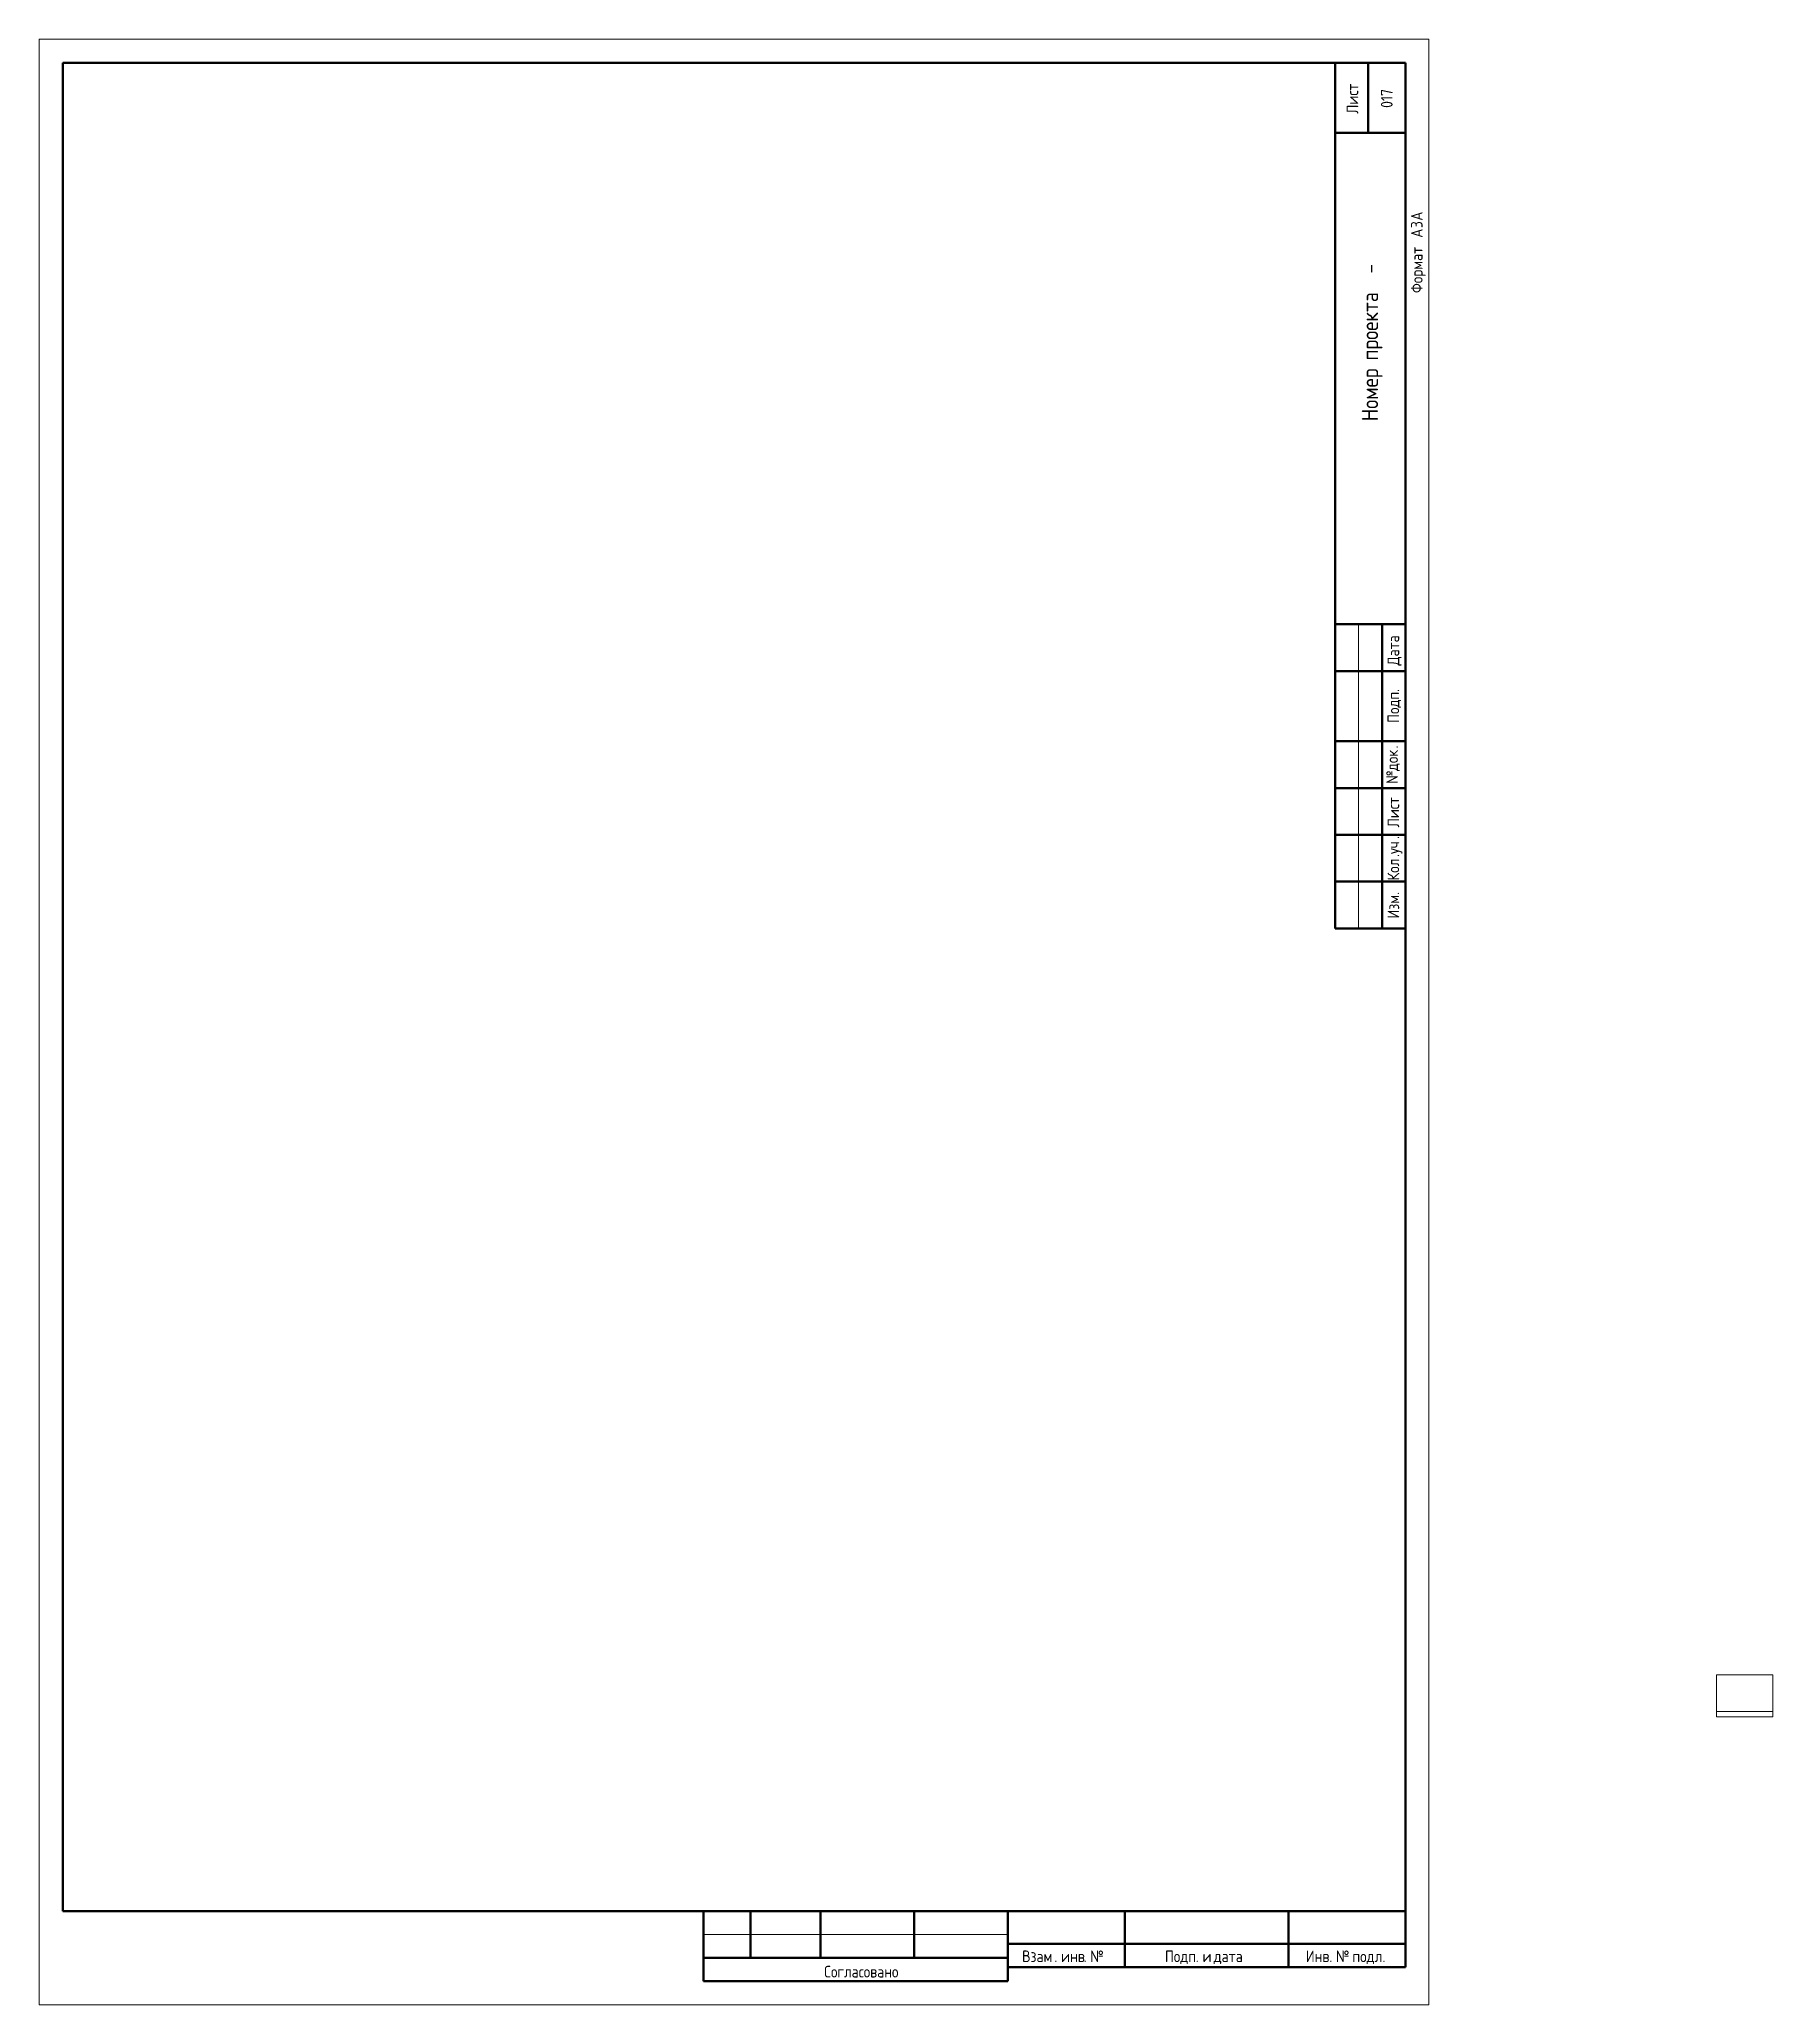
# Paper-space layout 'Layout1' of a CAD drawing. Header units: millimetres. Extents: x -359 to 12, y -62 to 359.
# The model-space entities are those that its viewports show. They can reach past a viewport. Long polylines and large blocks are cut down to what shows.
import ezdxf

# ---------------------------------------------------------------- set-up
doc = ezdxf.new("R2010")
doc.units = ezdxf.units.MM
for name, color, linetype, lineweight in [('A-____-____-DIMS', 211, 'Continuous', 9), ('A-____-____-DIMS-100', 211, 'Continuous', 9), ('G-____-TTLB-OTLN', 6, 'Continuous', 9), ('G-____-TTLB-THIN', 151, 'Continuous', 9), ('G-XREF-____-OTLN', 8, 'Continuous', 9)]:
    doc.layers.add(name, color=color, linetype=linetype, lineweight=lineweight)
doc.styles.add('GOST Common', font='GOST_Common.ttf', dxfattribs={"width": 0.9, "height": 250})
doc.styles.add('GOST Common_1', font='GOST_Common.ttf', dxfattribs={"width": 0.9, "height": 2.5})
doc.styles.add('GOST Common_2', font='GOST_Common.ttf', dxfattribs={"width": 0.9, "height": 3.5})
doc.dimstyles.new('ADSK_Основной_2_5_мм', dxfattribs={"dimscale": 304.8, "dimtxt": 0.824897, "dimasz": 0.463911, "dimexe": 0.492126, "dimexo": 0.001615, "dimgap": 0.098425, "dimtad": 1, "dimdec": 0, "dimlfac": 304.8, "dimzin": 0, "dimdsep": 46, "dimtxsty": 'GOST Common', "dimblk1": 'OBLIQUE', "dimblk2": 'OBLIQUE', "dimsah": 1, "dimcen": 0.09, "dimdle": 0.492126, "dimazin": 0, "dimtfac": 1, "dimtdec": 4, "dimtix": 1, "dimtmove": 0, "dimatfit": 3, "dimfxl": 1, "dimtvp": 1, "dimtolj": 1, "dimtzin": 0, "dimlwd": 20, "dimlwe": 20, "dimarcsym": 2})

# ---------------------------------------------------------------- blocks, each defined once
blk = doc.blocks.new('ADSK_ОсновнаяНадписьТХ_А3А - Форма 6-232196-Генплан')
at = {"layer": 'G-____-TTLB-OTLN', "lineweight": 50}
for p, q in [((-592, 143.5), (-592, -143.5)), ((-197, 143.5), (-592, 143.5)), ((-197, -143.5), (-197, 143.5)), ((-607, 6.5), (-592, 6.5)), ((-607, 6.5), (-607, -58.5)), ((-602, 6.5), (-602, -58.5)), ((-602, -3.5), (-592, -3.5)), ((-602, -18.5), (-592, -18.5)), ((-602, -38.5), (-592, -38.5)), ((-607, -58.5), (-592, -58.5)), ((-604, -58.5), (-592, -58.5)), ((-604, -58.5), (-604, -143.5)), ((-599, -58.5), (-599, -143.5)), ((-604, -83.5), (-592, -83.5)), ((-604, -118.5), (-592, -118.5)), ((-382, -128.5), (-382, -143.5)), ((-197, -128.5), (-382, -128.5)), ((-372, -128.5), (-372, -143.5)), ((-362, -128.5), (-362, -143.5)), ((-352, -128.5), (-352, -143.5)), ((-342, -128.5), (-342, -143.5)), ((-327, -128.5), (-327, -143.5)), ((-317, -128.5), (-317, -143.5)), ((-212, -143.5), (-212, -128.5)), ((-317, -138.5), (-382, -138.5)), ((-197, -135.5), (-212, -135.5)), ((-604, -143.5), (-592, -143.5)), ((-592, -143.5), (-197, -143.5)), ((-197, -143.5), (-382, -143.5))]:
    blk.add_line(p, q, dxfattribs=at)
at = {"layer": 'G-____-TTLB-THIN'}
for p, q in [((-612, 148.5), (-612, -148.5)), ((-612, 148.5), (-192, 148.5)), ((-192, 148.5), (-192, -148.5)), ((-597, 6.5), (-597, -58.5)), ((-317, -133.5), (-382, -133.5)), ((-192, -148.5), (-612, -148.5))]:
    blk.add_line(p, q, dxfattribs=at)
at = {"layer": 'G-____-TTLB-OTLN', "char_height": 2.5, "attachment_point": 1, "rotation": 270, "style": 'GOST Common_1'}
for s, insert, width in [('Согласовано', (-603.69, -19.28), 21.5734), ('Взам', (-600.41, -61.56), 8.3696), ('. ', (-600.41, -68.46), 1.7316), ('инв', (-600.41, -69.89), 5.8443), ('. ', (-600.41, -74.71), 1.7316), ('\\fGOST Common|b0|i0|c204|p34|;\\W.9;№', (-600.41, -76.14), 3.319), ('Подп', (-600.41, -92.1), 8.0089), ('. ', (-600.41, -98.7), 1.7316), ('\\fGOST Common|b0|i0|c204|p34|;\\W.9;и', (-600.41, -100.13), 1.9481), ('дата', (-600.41, -102.51), 8.7304), ('\\fGOST Common|b0|i0|c204|p34|;\\W.9; ', (-600.41, -101.74), 0.938), ('Инв', (-600.41, -122.22), 6.0608), ('. ', (-600.41, -127.22), 1.7316), ('\\fGOST Common|b0|i0|c204|p34|;\\W.9;№', (-600.41, -128.65), 3.319), ('подл', (-600.41, -132.17), 7.7924), ('\\fGOST Common|b0|i0|c204|p34|;\\W.9; ', (-600.41, -131.39), 0.938), ('\\fGOST Common|b0|i0|c204|p34|;\\W.9;.', (-600.41, -138.6), 0.7937)]:
    blk.add_mtext(s, dxfattribs=dict(at, insert=insert, width=width))
at = {"layer": 'G-____-TTLB-OTLN', "char_height": 2.5, "attachment_point": 1, "style": 'GOST Common_1'}
for s, insert, width in [('Лист', (-207.92, -130.92), 8.2975), ('Изм', (-379.88, -139.67), 6.1329), ('\\fGOST Common|b0|i0|c204|p34|;\\W.9;.', (-374.82, -139.67), 0.7937), ('Кол', (-371.75, -139.67), 6.0608), ('\\fGOST Common|b0|i0|c204|p34|;\\W.9;.', (-366.75, -139.67), 0.7937), ('уч', (-366.1, -139.67), 3.8962), ('\\fGOST Common|b0|i0|c204|p34|;\\W.9;.', (-362.88, -139.67), 0.7937), ('Лист', (-360.41, -139.67), 8.2975), ('\\fGOST Common|b0|i0|c204|p34|;\\W.9;№', (-351.11, -139.4), 3.319), ('док', (-348.38, -139.4), 5.8443), ('\\fGOST Common|b0|i0|c204|p34|;\\W.9;.', (-343.55, -139.4), 0.7937), ('Подп', (-338.08, -139.67), 8.0089), ('\\fGOST Common|b0|i0|c204|p34|;\\W.9;.', (-331.47, -139.67), 0.7937), ('Дата', (-325.82, -139.67), 9.2354), ('Формат', (-246.24, -144.67), 13.4202), ('Формат', (-246.24, -144.67), 13.4202), ('\\fGOST Common|b0|i0|c204|p34|;\\W.9; ', (-235.17, -144.67), 0.938), ('\\fGOST Common|b0|i0|c204|p34|;\\W.9; ', (-235.17, -144.67), 0.938), ('\\fGOST Common|b0|i0|c204|p34|;\\W.9;А', (-234.4, -144.67), 2.4532), ('\\fGOST Common|b0|i0|c204|p34|;\\W.9;А', (-234.4, -144.67), 2.4532), ('\\fGOST Common|b0|i0|c204|p34|;\\W.9;3', (-232.37, -144.67), 1.9481), ('\\fGOST Common|b0|i0|c204|p34|;\\W.9;3', (-232.37, -144.67), 1.9481), ('\\fGOST Common|b0|i0|c204|p34|;\\W.9;А', (-230.76, -144.67), 2.4532), ('\\fGOST Common|b0|i0|c204|p34|;\\W.9;А', (-230.76, -144.67), 2.4532)]:
    blk.add_mtext(s, dxfattribs=dict(at, insert=insert, width=width))
blk = doc.blocks.new('SLM 0100 frame 19_02_26 - ASY SLM 0100 frame_iam-1661710-Генплан для листа')
at = {"layer": 'G-XREF-____-OTLN'}
blk.add_line((2400, 0), (2400, 8000), dxfattribs=at)
blk = doc.blocks.new('SLM 0100 frame 19_02_26 - Standard-1660941-Генплан для листа')
blk.add_blockref('SLM 0100 frame 19_02_26 - ASY SLM 0100 frame_iam-1661710-Генплан для листа', (0, 0))
blk = doc.blocks.new('DIMBLOCK10-Генплан для листа')
at = {"layer": 'A-____-____-DIMS-100', "lineweight": 20}
for p, q in [((-660, -548.82), (-660, -150)), ((7340, -548.82), (7340, -150)), ((-810, -548.82), (7490, -548.82)), ((-660, -548.82), (-660, -698.82)), ((7340, -548.82), (7340, -698.82))]:
    blk.add_line(p, q, dxfattribs=at)
at = {"layer": 'A-____-____-DIMS-100', "lineweight": 40}
for p, q in [((-660, -548.82), (-589.3, -478.12)), ((7340, -548.82), (7410.7, -478.12)), ((-660, -548.82), (-730.7, -619.52)), ((7340, -548.82), (7269.3, -619.52))]:
    blk.add_line(p, q, dxfattribs=at)
at = {"layer": 'A-____-____-DIMS-100', "color": 0, "lineweight": 20, "insert": (3024.65, -192.12), "char_height": 250, "width": 756.8431, "attachment_point": 1, "line_spacing_factor": 1.022761, "style": 'GOST Common'}
blk.add_mtext('8000', dxfattribs=at)
blk = doc.blocks.new('_Oblique')
at = {"color": 0, "linetype": 'ByBlock', "lineweight": -2}
blk.add_line((-0.5, -0.5), (0.5, 0.5), dxfattribs=at)

msp = doc.modelspace()

# ---------------------------------------------------------------- block references
at = {"layer": 'G-XREF-____-OTLN', "rotation": 270.0000000000002}
msp.add_blockref('SLM 0100 frame 19_02_26 - Standard-1660941-Генплан для листа', (-660, 2400), dxfattribs=at)

# ---------------------------------------------------------------- dimensions: what is measured, and where the dimension line sits
at = {"layer": 'A-____-____-DIMS', "lineweight": 20}
dim = msp.add_linear_dim(base=(7340, -548.8243), p1=(-660, 0), p2=(7340, 0), dimstyle='ADSK_Основной_2_5_мм', override={"dimpost": '<>', "dimfxl": 8000}, dxfattribs=at)
dim.commit()
dim.dimension.update_dxf_attribs({"geometry": 'DIMBLOCK10-Генплан для листа', "text_midpoint": (3340, -393.8243)})

psp = doc.layouts.get("Layout1")

# ---------------------------------------------------------------- block references
at = {"layer": 'G-____-TTLB-OTLN', "rotation": 90.0000000000005}
psp.add_blockref('ADSK_ОсновнаяНадписьТХ_А3А - Форма 6-232196-Генплан', (-210, 550.5), dxfattribs=at)

# ---------------------------------------------------------------- texts
at = {"layer": 'G-____-TTLB-OTLN', "attachment_point": 1, "rotation": 90}
for s, insert, char_height, width, style in [('017', (-71.74, 343.84), 2.5, 5.2671, 'GOST Common_1'), (' -', (-75.83, 306.53), 3.5, 4.0405, 'GOST Common_2'), ('проекта', (-75.83, 289.86), 3.5, 20.2025, 'GOST Common_2'), ('Номер', (-75.83, 276.88), 3.5, 14.4304, 'GOST Common_2'), ('\\fGOST Common|b0|i0|c204|p34|;\\W.9; ', (-75.83, 288.79), 3.5, 1.2987, 'GOST Common_2')]:
    psp.add_mtext(s, dxfattribs=dict(at, insert=insert, char_height=char_height, width=width, style=style))

# ---------------------------------------------------------------- viewports
at = {"layer": '0'}
psp.add_viewport(center=(6, 4.5), size=(12, 9), view_center_point=(6, 4.5), view_height=12, dxfattribs=at)

doc.saveas('drawing.dxf')
